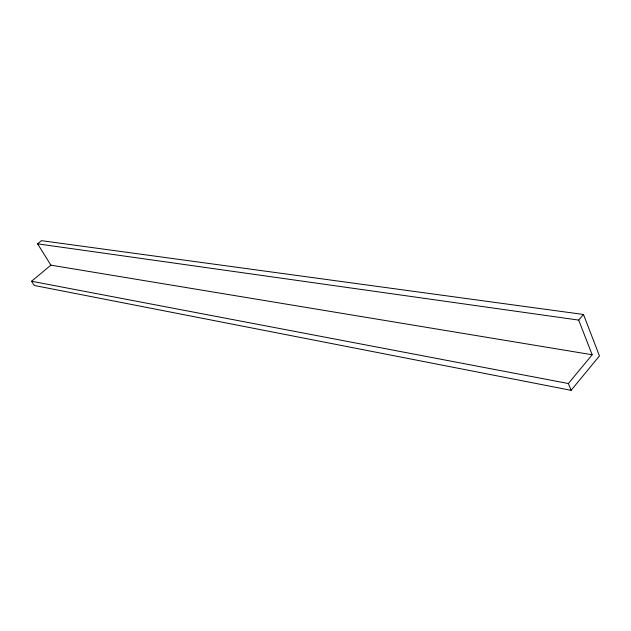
<?xml version="1.0" encoding="UTF-8"?>
<svg xmlns="http://www.w3.org/2000/svg" width="631" height="631" viewBox="0 0 631 631"><rect width="100%" height="100%" fill="white"/><g stroke="black" fill="none" stroke-linecap="round" stroke-linejoin="round"><path stroke-width="0.95" d="M31.55 281.245L34.248 285.464L571.126 390.329L599.45 355.908L583.478 314.475L41.488 240.671L37.592 243.834L50.906 265.162L592.162 354.756L568.357 383.522L31.55 281.245L50.906 265.162M37.592 243.834L578.69 320.098L583.478 314.475M568.357 383.522L571.126 390.329M578.69 320.098L592.162 354.756"/></g></svg>
